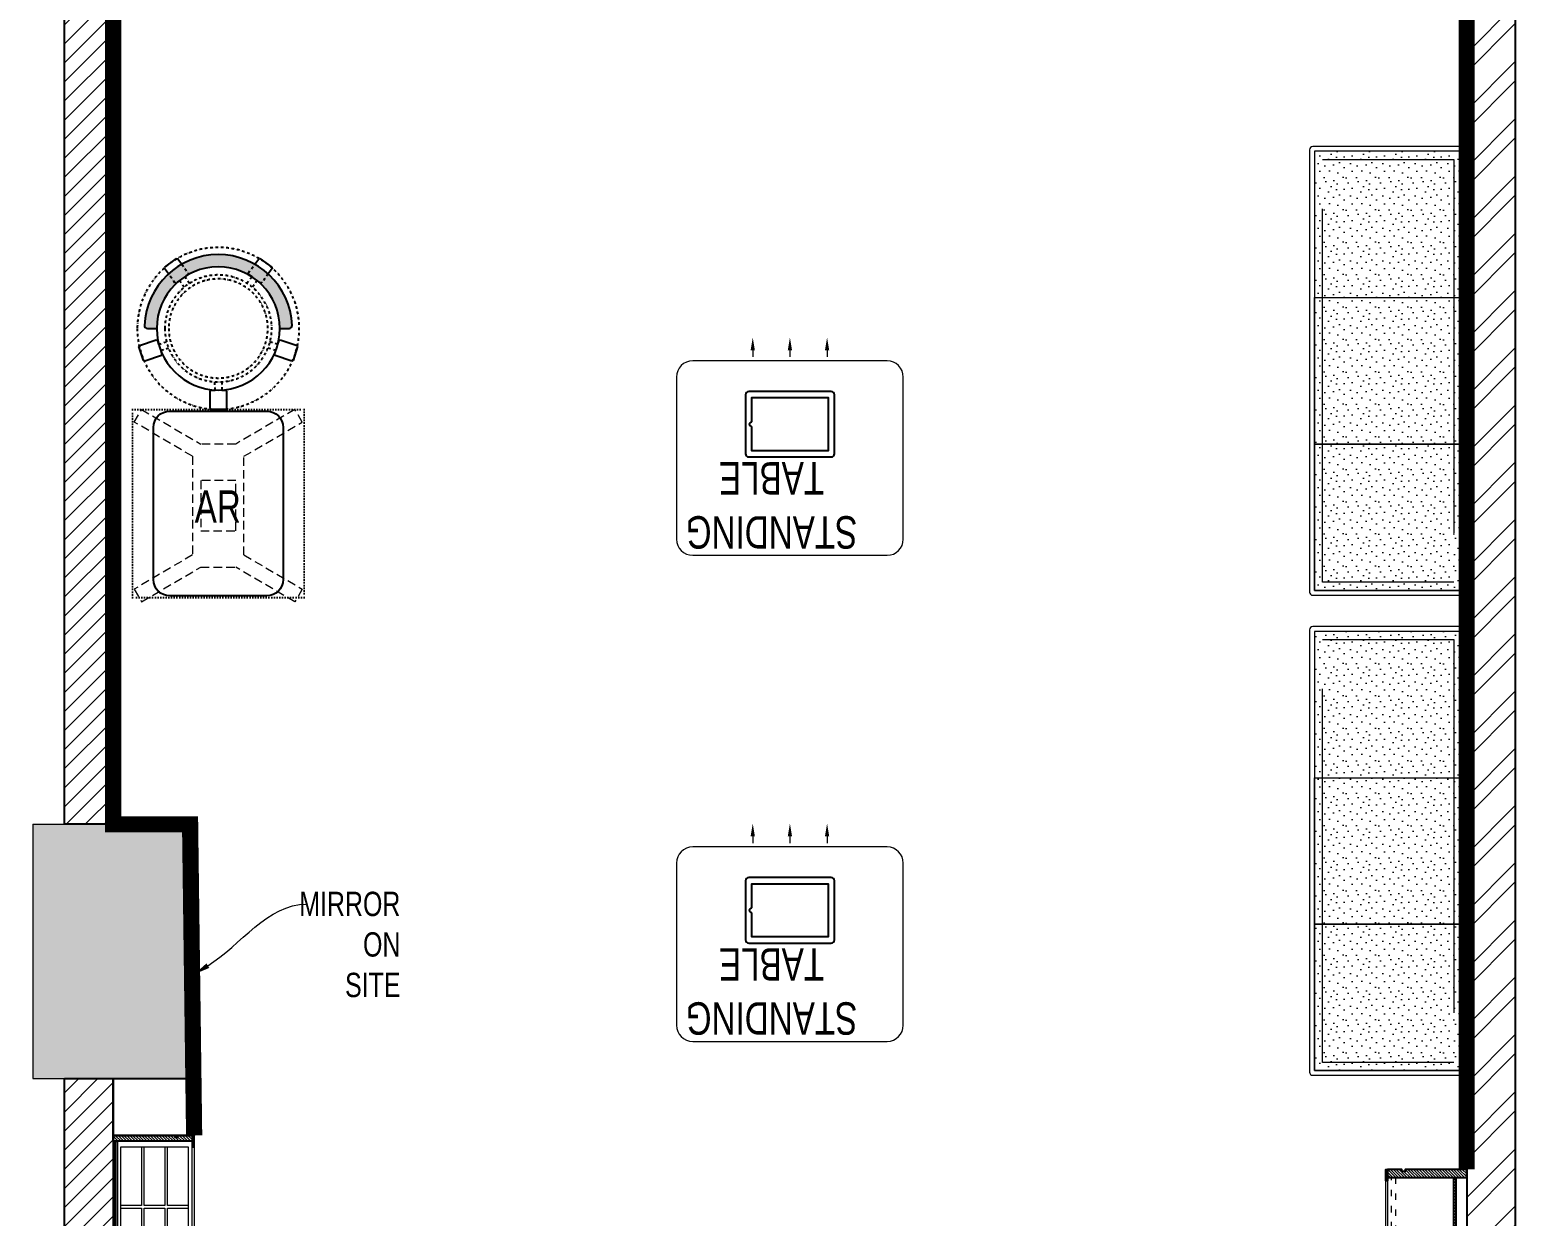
# Model space of a CAD drawing. Header units: feet. Extents: x 3504070 to 3509022, y -4902705 to -4880747.
# Drawn here: x 3504070 to 3508655, y -4891063 to -4887402 of the extents above; entities that cross this region are included whole.
import ezdxf
from ezdxf import colors
from ezdxf.entities.mleader import LeaderData, LeaderLine
from ezdxf.math import Vec2, Vec3

# ---------------------------------------------------------------- set-up
doc = ezdxf.new("R2010")
doc.units = ezdxf.units.FT
doc.header["$LTSCALE"] = 33
doc.header["$MEASUREMENT"] = 0
for name, pattern in [('ACAD_ISO03W100', [30, 12, -18]), ('DASHDOT2', [0.5, 0.25, -0.125, 0, -0.125]), ('DOT', [0.25, 0, -0.25]), ('HIDDEN2', [4.7624999999999975, 3.174999999999998, -1.587499999999999])]:
    doc.linetypes.add(name, pattern=pattern)
for name, color, linetype, lineweight in [('A-COL', 243, 'Continuous', 9), ('column hatch', 5, 'Continuous', 0), ('HATCH', 9, 'Continuous', 9), ('LENS-DIM', 252, 'Continuous', 5), ('LENS-HATCH', 251, 'Continuous', 5), ('LENS-PARTITION', 21, 'Continuous', 25), ('LENS-TEXT', 31, 'Continuous', 5), ('LK-FF&E FLOOR', 1, 'Continuous', 9), ('LK-FF&E WALL', 1, 'Continuous', 9), ('LK-MIRROR', 133, 'Continuous', 13), ('LN-ELEVATION-1', 81, 'Continuous', 25), ('LN-ELEVATION-2', 103, 'Continuous', 20), ('LN-ELEVATION-3', 125, 'Continuous', 18), ('LN-ELEVATION-4', 145, 'Continuous', 13), ('LN-ELEVATION-5', 167, 'Continuous', 5), ('LN-HATCH', 251, 'Continuous', 0)]:
    doc.layers.add(name, color=color, linetype=linetype, lineweight=lineweight)
doc.layers.add('A-WALL', color=1, linetype='Continuous')
doc.styles.add('LK TXT', font='GILC____.TTF', dxfattribs={"height": 100})
doc.styles.get("Standard").update_dxf_attribs({"font": 'GILC____.TTF'})
pattern_1 = [(45, (7858054.083674966, 3504049.203216764), (-4.490128060534575, 4.490128060534575), [])]
pattern_2 = [(45, (4209746.041545029, 1706864.740126446), (-4.490128060534575, 4.490128060534575), [])]
pattern_3 = [(45, (4210046.041545031, 1706864.740126446), (-4.490128060534575, 4.490128060534575), [])]

# ---------------------------------------------------------------- blocks, each defined once
blk = doc.blocks.new('A$Ce9e9bd8f')
at = {"layer": 'column hatch'}
h = blk.add_hatch(color=8, dxfattribs=at)
h.dxf.hatch_style = 1
h.paths.add_polyline_path([(222.5, -14228.59886029828), (-107.5, -14228.59886029828), (-107.5, -15013.59886029828), (222.5, -15013.59886029828)])
h.paths.add_polyline_path([(247.5, -10408.59886029828), (-82.5, -10408.59886029828), (-82.5, -11198.59886029828), (247.5, -11198.59886029828)])
h.paths.add_polyline_path([(387.5, -4048.598860298283), (-97.5, -4048.598860298283), (-97.5, -4833.598860298284), (387.5, -4833.598860298284), (387.5, -4363.598860298283)])
h.paths.add_polyline_path([(242.5, 3259.401139701717), (-92.5, 3259.401139701717), (-92.5, 2469.401139701717), (242.5, 2469.401139701717)])
h.paths.add_polyline_path([(242.5, 1301.401139701716), (242.5, 1621.401139701716), (-92.5, 1621.401139701716), (-92.5, 831.4011397017166), (242.5, 831.4011397017166)])
at = {"layer": 'LN-HATCH'}
h = blk.add_hatch(dxfattribs=at)
h.set_pattern_fill('ANSI32', color=256, scale=333, angle=180)
h.set_pattern_definition([(225, (-6862226.830571342, 5277480.60623261), (88.29995930067012, -88.29995930067015), []), (225, (-6862285.697210777, 5277480.60623261), (88.29995930067012, -88.29995930067015), [])])
h.paths.add_polyline_path([(122.5, -15013.59886029828), (-107.5, -15013.59886029828), (-107.5, -16869.59886029828), (122.5, -16869.59886029828)])
h.paths.add_polyline_path([(4477.5, 4731.401139701716), (0, 4731.401139701716), (0, 4581.401139701717), (150, 4581.401139701717), (4327.499999999999, 4581.401139701717), (4327.499999999999, -16869.59886029828), (4477.5, -16869.59886029828)])
h = blk.add_hatch(dxfattribs=at)
h.set_pattern_fill('ANSI31', color=256, scale=333, angle=180)
h.set_pattern_definition([(225, (-6862226.830571342, 5277480.60623261), (29.43331976689004, -29.43331976689005), [])])
h.paths.add_polyline_path([(150, -4833.598860298284), (0, -4833.598860298284), (0, -10408.59886029828), (150, -10408.59886029828)])
h.paths.add_polyline_path([(150, 831.4011397017166), (0, 831.4011397017166), (0, -4048.598860298283), (150, -4048.598860298283)])
h.paths.add_polyline_path([(150, 2469.401139701717), (0, 2469.401139701717), (0, 1621.401139701716), (150, 1621.401139701716)])
h.paths.add_polyline_path([(150, 4581.401139701717), (0, 4581.401139701717), (0, 3259.401139701717), (150, 3259.401139701717)])
at = {"layer": 'A-COL'}
for p, q in [((-97.5, -4048.598860298283), (387.5, -4048.598860298283)), ((-97.5, -4048.598860298283), (-97.5, -4833.598860298284)), ((387.5, -4833.598860298284), (387.5, -4048.598860298283)), ((-97.5, -4833.598860298284), (387.5, -4833.598860298284))]:
    blk.add_line(p, q, dxfattribs=at)
at = {"layer": 'A-WALL'}
blk.add_line((4327.499999999999, 4581.401139701717), (4327.499999999999, -16869.59886029828), dxfattribs=at)
blk.add_lwpolyline([(0, 4581.401139701717), (150, 4581.401139701717), (150, 3259.401139701717), (0, 3259.401139701717), (0, 4731.401139701716), (4477.5, 4731.401139701716), (4477.5, -16869.59886029828)], dxfattribs=at)
for points in [[(0, 831.4011397017166), (150, 831.4011397017166), (150, -4048.598860298283), (0, -4048.598860298283)], [(0, -4833.598860298284), (150, -4833.598860298284), (150, -10408.59886029828), (0, -10408.59886029828)]]:
    blk.add_lwpolyline(points, close=True, dxfattribs=at)
blk = doc.blocks.new('3 seater Bench 1385')
at = {"layer": 'LENS-HATCH', "lineweight": 0}
h = blk.add_hatch(dxfattribs=at)
h.set_pattern_fill('STIP1', color=177, scale=100, angle=269.9999999999999, pattern_type=2)
h.set_pattern_definition([(270, (6617025.245374651, -170439.1063060568), (100, -1.516e-13), [0, -100]), (270, (6617009.245374652, -170451.1063060568), (100, -1.516e-13), [0, -100]), (270, (6616985.245374652, -170446.1063060568), (100, -1.516e-13), [0, -100]), (270, (6616962.245374652, -170481.1063060568), (100, -1.516e-13), [0, -100]), (270, (6616998.245374652, -170478.1063060568), (100, -1.516e-13), [0, -100]), (270, (6617022.245374652, -170505.1063060568), (100, -1.516e-13), [0, -100]), (270, (6617029.245374651, -170470.1063060568), (100, -1.516e-13), [0, -100]), (270, (6616988.245374651, -170512.1063060568), (100, -1.516e-13), [0, -100]), (270, (6616956.245374652, -170507.1063060568), (100, -1.516e-13), [0, -100]), (270, (6616941.245374651, -170433.1063060568), (100, -1.516e-13), [0, -100]), (270, (6616961.245374652, -170451.1063060568), (100, -1.516e-13), [0, -100]), (270, (6616942.245374652, -170465.1063060568), (100, -1.516e-13), [0, -100]), (270, (6617006.245374652, -170526.1063060568), (100, -1.516e-13), [0, -100]), (270, (6616981.245374652, -170494.1063060568), (100, -1.516e-13), [0, -100]), (270, (6617014.245374652, -170486.1063060568), (100, -1.516e-13), [0, -100]), (270, (6617005.245374651, -170503.1063060568), (100, -1.516e-13), [0, -100]), (270, (6616978.245374651, -170467.1063060568), (100, -1.516e-13), [0, -100]), (270, (6617032.245374652, -170495.1063060568), (100, -1.516e-13), [0, -100]), (270, (6616973.245374651, -170526.1063060568), (100, -1.516e-13), [0, -100]), (270, (6616943.245374651, -170523.1063060568), (100, -1.516e-13), [0, -100])])
h.paths.add_polyline_path([(677.5000000004657, 227.5), (225.8333333334885, 227.5), (225.8333333334885, -227.5), (677.5000000004657, -227.5)])
h.paths.add_polyline_path([(-225.8333333334885, 227.5), (225.8333333334885, 227.5), (225.8333333334885, -227.5), (-225.8333333334885, -227.5)])
h.paths.add_polyline_path([(-677.5000000004657, 227.5), (-225.8333333334885, 227.5), (-225.8333333334885, -227.5), (-677.5000000004657, -227.5)])
at = {"layer": 'LN-ELEVATION-2', "ltscale": 0.5}
for points in [[(-677.5000000004657, 227.5), (-225.8333333334885, 227.5), (-225.8333333334885, -227.5), (-677.5000000004657, -227.5)], [(-225.8333333334885, 227.5), (225.8333333334885, 227.5), (225.8333333334885, -227.5), (-225.8333333334885, -227.5)], [(677.5000000004657, 227.5), (225.8333333334885, 227.5), (225.8333333334885, -227.5), (677.5000000004657, -227.5)]]:
    blk.add_lwpolyline(points, close=True, dxfattribs=at)
at = {"layer": 'LN-ELEVATION-5', "ltscale": 0.5}
blk.add_lwpolyline([(682.4999999995343, 242.5), (-682.5000000004655, 242.5, 0.4142135623730951), (-692.5000000004655, 232.5), (-692.5000000004655, -232.5, 0.4142135623730951), (-682.5000000004655, -242.5), (682.4999999995343, -242.5, 0.4142135623730951), (692.4999999995343, -232.5), (692.4999999995343, 232.5, 0.4142135623730951)], format="xyb", close=True, dxfattribs=at)
blk.add_lwpolyline([(677.4999999995343, 227.5), (-677.5000000004657, 227.5), (-677.5000000004657, -227.5), (677.4999999995343, -227.5)], close=True, dxfattribs=at)
at = {"layer": 'LN-ELEVATION-5', "linetype": 'HIDDEN2', "ltscale": 11}
blk.add_lwpolyline([(-652.5000000004657, 202.5), (652.5000000004657, 202.5), (652.5000000004657, -202.5), (-652.5000000004657, -202.5)], close=True, dxfattribs=at)
blk = doc.blocks.new('VC HD 1200')
at = {"layer": 'LN-HATCH', "ltscale": 0.5}
h = blk.add_hatch(dxfattribs=at)
h.set_pattern_fill('ANSI31', color=256, scale=2)
h.set_pattern_definition([(45, (3760859.752907088, 1795248.935917533), (-4.490128060534575, 4.490128060534575), [])])
h.paths.add_polyline_path([(-1200, 250), (-1200, 60), (-1194, 60), (-1194, 50), (-1200, 50), (-1200, 6), (-1182, 6), (-1182, 250)])
h = blk.add_hatch(dxfattribs=at)
h.set_pattern_fill('ANSI31', color=256, scale=2)
h.set_pattern_definition(pattern_1)
h.paths.add_polyline_path([(0, 250), (0, 60), (-6, 60), (-6, 50), (0, 50), (0, 6), (-18, 6), (-18, 250)])
h = blk.add_hatch(dxfattribs=at)
h.set_pattern_fill('ANSI31', color=256, scale=2)
h.set_pattern_definition([(45, (7858047.083674965, 3504049.203216764), (-4.490128060534575, 4.490128060534575), [])])
h.paths.add_polyline_path([(-1165, 6), (-1165, 0), (-1200, 0), (-1200, 6)])
h = blk.add_hatch(dxfattribs=at)
h.set_pattern_fill('ANSI31', color=256, scale=2)
h.set_pattern_definition(pattern_1)
h.paths.add_polyline_path([(-28, 6), (-28, 0), (0, 0), (0, 6)])
at = {"layer": 'LN-ELEVATION-1', "ltscale": 0.5}
for points in [[(-1200, 250), (-1200, 60), (-1194, 60), (-1194, 50), (-1200, 50), (-1200, 6), (-1182, 6), (-1182, 250)], [(-18, 238), (-1182, 238), (-1182, 244), (-18, 244)], [(0, 250), (0, 60), (-6, 60), (-6, 50), (0, 50), (0, 6), (-18, 6), (-18, 250)], [(-1165, 6), (-1165, 0), (-1200, 0), (-1200, 6)], [(-35, 6), (-35, 0), (0, 0), (0, 6)]]:
    blk.add_lwpolyline(points, close=True, dxfattribs=at)
at = {"layer": 'LN-ELEVATION-3', "ltscale": 0.5}
for p, q in [((-1182, 250), (-18, 250)), ((-1165, 6), (-35, 6)), ((-35, 0), (-1165, 0))]:
    blk.add_line(p, q, dxfattribs=at)
for points in [[(-1165.000000000465, 226), (-35, 226), (-35, 18), (-1165.000000000465, 18)], [(-1165.000000000465, 226), (-983.3333333334886, 226), (-983.3333333334886, 162), (-1165.000000000465, 162)], [(-975.3333333334886, 226), (-793.6666666665112, 226), (-793.6666666665112, 162), (-975.3333333334886, 162)], [(-785.6666666665112, 226), (-603.9999999995342, 226), (-603.9999999995342, 162), (-785.6666666665112, 162)], [(-595.9999999995342, 226), (-414.3333333325572, 226), (-414.3333333325572, 162), (-595.9999999995342, 162)], [(-406.3333333325572, 226), (-224.6666666655801, 226), (-224.6666666655801, 162), (-406.3333333325572, 162)], [(-216.6666666655801, 226), (-34.99999999860302, 226), (-34.99999999860302, 162), (-216.6666666655801, 162)], [(-1165.000000000465, 90), (-983.3333333334886, 90), (-983.3333333334886, 154), (-1165.000000000465, 154)], [(-975.3333333334886, 154), (-793.6666666665112, 154), (-793.6666666665112, 90), (-975.3333333334886, 90)], [(-785.6666666665112, 154), (-603.9999999995342, 154), (-603.9999999995342, 90), (-785.6666666665112, 90)], [(-595.9999999995342, 154), (-414.3333333325572, 154), (-414.3333333325572, 90), (-595.9999999995342, 90)], [(-406.3333333325572, 154), (-224.6666666655801, 154), (-224.6666666655801, 90), (-406.3333333325572, 90)], [(-216.6666666655801, 154), (-34.99999999860302, 154), (-34.99999999860302, 90), (-216.6666666655801, 90)], [(-1165.000000000465, 82), (-983.3333333334886, 82), (-983.3333333334886, 18), (-1165.000000000465, 18)], [(-975.3333333334886, 82), (-793.6666666665112, 82), (-793.6666666665112, 18), (-975.3333333334886, 18)], [(-785.6666666665112, 82), (-603.9999999995342, 82), (-603.9999999995342, 18), (-785.6666666665112, 18)], [(-595.9999999995342, 82), (-414.3333333325572, 82), (-414.3333333325572, 18), (-595.9999999995342, 18)], [(-406.3333333325572, 82), (-224.6666666655801, 82), (-224.6666666655801, 18), (-406.3333333325572, 18)], [(-216.6666666655801, 82), (-34.99999999860302, 82), (-34.99999999860302, 18), (-216.6666666655801, 18)]]:
    blk.add_lwpolyline(points, close=True, dxfattribs=at)
blk = doc.blocks.new('AR')
at = {"layer": 'LN-ELEVATION-2', "linetype": 'DOT', "lineweight": 25}
blk.add_lwpolyline([(0, 13.41378593863919), (530, 13.41378593863919), (530, 593.4137859386392), (0, 593.4137859386392)], close=True, dxfattribs=at)
at = {"layer": 'LN-ELEVATION-2', "lineweight": 25}
blk.add_lwpolyline([(465, 68.22063546301797), (465, 538.2206354630179, 0.4142135623730951), (415, 588.2206354630177), (115, 588.2206354630177, 0.4142135623730951), (65, 538.2206354630179), (65, 68.22063546301797, 0.4142135623730951), (115, 18.22063546301797), (415, 18.22063546301797, 0.4142135623730951)], format="xyb", close=True, dxfattribs=at)
at = {"layer": 'LN-ELEVATION-4', "linetype": 'HIDDEN2', "ltscale": 0.25}
for points in [[(185.8456009030342, 448.8780772723258), (5.888936847448348, 554.0078910568263), (28.48512306064368, 593.350836840691), (211.0874861851335, 486.6754184374586)], [(344.154399111867, 448.8780772762837), (524.1110631600021, 554.0078910947777), (501.5148769393563, 593.3508368753828), (318.9125138223171, 486.6754184374586)], [(211.0874861851335, 486.6754184376913), (318.9125138223171, 486.6754184376913)], [(185.8456009030342, 144.472759603057), (185.8456009030342, 448.8780772723258)], [(344.154399111867, 448.8780772762837), (344.154399111867, 144.4727595990989)], [(185.8456009030342, 144.472759603057), (5.888936847448348, 39.34294581855647), (28.48512306064368, 3.46917659e-08), (211.0874861851335, 106.6754184379242)], [(344.154399111867, 144.4727595990989), (524.1110631600021, 39.34294578060508), (501.5148769393563, 0), (318.9125138223171, 106.6754184379242)], [(318.9125138223171, 106.6754184376914), (211.0874861851335, 106.6754184376914)]]:
    blk.add_lwpolyline(points, dxfattribs=at)
blk.add_lwpolyline([(210.8456009030342, 373.9866790841333), (319.154399111867, 373.9866790841333), (319.154399111867, 219.3641577917151), (210.8456009030342, 219.3641577917151)], close=True, dxfattribs=at)
blk = doc.blocks.new('DR STOOL')
at = {"layer": 'HATCH'}
h = blk.add_hatch(dxfattribs=at)
h.set_pattern_fill('ANSI36', color=250, angle=-90.00000000000001)
h.set_pattern_definition([(315, (-227.8099174643867, 917.3997257252777), (6.173926083235043, -1.683798022700468), [7.9375, -1.587499999999999, 0, -1.587499999999999])])
edge = h.paths.add_edge_path()
edge.add_line((-190.0000000041909, 4.511094e-10), (-218.6899174675346, 4.511094e-10))
edge.add_arc((-218.6899174670689, 9.120000000388245), 9.119999999940092, 177.6119845363388, 269.9999999996136, ccw=False)
edge.add_arc((-1.8626451e-09, 3.565219e-10), 228.000000002257, 2.3880154632688004, 177.6119845367313, ccw=False)
edge.add_arc((218.6899174633436, 9.120000000497384), 9.120000000051716, -90.00000000034493, 2.3880154629299, ccw=False)
edge.add_line((218.6899174633436, 4.511094e-10), (190, 4.511094e-10))
edge.add_arc((-1.8626451e-09, 4.511094e-10), 190.000000001979, -1.27e-14, 180)
at = {"layer": 'LN-ELEVATION-1', "color": 1, "ltscale": 100}
for p, q in [((-165.2704676063731, 189.0243927398114), (-165.9069543029182, 185.0820035930228)), ((-165.9069543029182, 185.0820035930228), (-153.8003208162263, 168.3135803133482)), ((-128.6221585394814, 215.4841044476634), (-165.2704676063731, 189.0243927398114)), ((-124.7228340068832, 214.8545704018979), (-128.6221585394814, 215.4841044476634)), ((-112.6981821293011, 198.1996966340157), (-124.7228340068832, 214.8545704018979)), ((124.7553772013634, 214.9803744515593), (112.5488144652918, 198.2845540212292)), ((128.7014972954057, 215.5933048763618), (124.7553772013634, 214.9803744515593)), ((128.7014972954057, 215.5933048763618), (124.7553772013634, 214.9803744515593)), ((165.1911288509145, 188.915192311113), (128.7014972954057, 215.5933048763618)), ((165.1911288509145, 188.915192311113), (128.7014972954057, 215.5933048763618)), ((153.6734594982117, 168.4294150282658), (165.7973639420234, 185.0121775862135)), ((165.7973639420234, 185.0121775862135), (165.1911288509145, 188.915192311113)), ((165.7973639420234, 185.0121775862135), (165.1911288509145, 188.915192311113)), ((-191.2928382232785, -35.45407700946089), (-242.9550312487409, -52.24013893969095)), ((-187.9259491492994, -37.1695928365807), (-191.2928382232785, -35.45407700946089)), ((-184.1424400564283, -48.81403796559607), (-187.9259491492994, -37.1695928365807)), ((188.0651108901948, -36.96233201187715), (184.0504167033359, -49.19388854173303)), ((191.3981811110861, -35.27656588272658), (188.0651108901948, -36.96233201187715)), ((243.0100176925771, -52.21682526778022), (191.3981811110861, -35.27656588272658)), ((-242.9550312487409, -52.24013893969095), (-244.7482102331705, -55.75945052818861)), ((-244.7482102331705, -55.75945052818861), (-230.7800458371639, -98.74904560100549)), ((-227.2218665438704, -100.5620286722478), (-175.5596735184081, -83.7759667420105)), ((-173.8639617776498, -80.4479453730819), (-177.8421125086024, -68.2044548037811)), ((-175.5596735184081, -83.7759667420105), (-173.8639617776498, -80.4479453730819)), ((177.6922140880488, -68.56540505095472), (173.8739495249465, -80.1985000452405)), ((173.8739495249465, -80.1985000452405), (175.5794035866856, -83.5704969359358)), ((175.5794035866856, -83.5704969359358), (227.1912401677109, -100.5107563209894)), ((230.715890809428, -98.7280946081737), (244.8123673382215, -55.78040257930116)), ((244.8123673382215, -55.78040257930116), (243.0100176925771, -52.21682526778022)), ((-230.7800458371639, -98.74904560100549), (-227.2218665438704, -100.5620286722478)), ((227.1912401677109, -100.5107563209894), (230.715890809428, -98.7280946081737)), ((-22.72193054761737, -190.2142363802995), (-25.39390889601782, -192.886214728569)), ((-25.39390889601782, -192.886214728569), (-25.39390889601782, -247.2070584567482)), ((-10.47823652112856, -190.2142363802995), (-22.72193054761737, -190.2142363802995)), ((22.78362171910703, -190.2142363802995), (9.910054048988968, -190.2142363802995)), ((25.42475448176265, -192.8553691428751), (22.78362171910703, -190.2142363802995)), ((25.42475448176265, -247.1762128710543), (25.42475448176265, -192.8553691428751)), ((-25.39390889601782, -247.2070584567482), (-22.60096735274419, -250)), ((-22.60096735274419, -250), (22.60096735274419, -250)), ((22.60096735274419, -250), (25.42475448176265, -247.1762128710543))]:
    blk.add_line(p, q, dxfattribs=at)
at = {"layer": 'LN-ELEVATION-1', "linetype": 'DASHDOT2'}
for p, q in [((-92.92521573789418, 170.8129362839827), (-112.6981821293011, 198.1996966340157)), ((112.5488144652918, 198.2845540212292), (92.69529851106927, 171.1294289919315)), ((-153.8003208162263, 168.3135803133482), (-134.1093360339291, 141.0403694751003)), ((-134.1093360339291, 141.0403694751003), (-130.4219571123831, 140.4450534014686)), ((-130.4219571123831, 140.4450534014686), (-119.9844727469608, 147.9808124662595)), ((-119.9844727469608, 147.9808124662595), (-105.3687285655178, 126.9741353208374)), ((-103.4542870586738, 159.9154408004979), (-93.52748446213081, 167.0824927485227)), ((-88.15393704269081, 139.4771787207864), (-103.4542870586738, 159.9154408004979)), ((-93.52748446213081, 167.0824927485227), (-92.92521573789418, 170.8129362839827)), ((103.6608748426661, 159.8406005539291), (88.19885099539533, 139.4487815762331)), ((92.69529851106927, 171.1294289919315), (93.26858203159645, 167.4385604566923)), ((93.26858203159645, 167.4385604566923), (103.6608748426661, 159.8406005539291)), ((105.4096150295809, 126.94019481352), (120.1194891873747, 147.8074627162714)), ((120.1194891873747, 147.8074627162714), (130.0033113472163, 140.5812532722048)), ((130.0033113472163, 140.5812532722048), (133.7372852512635, 141.1612321265929)), ((133.7372852512635, 141.1612321265929), (153.6734594982117, 168.4294150282658)), ((-159.954806596972, -40.49024384317454), (-184.1424400564283, -48.81403796559607)), ((184.0504167033359, -49.19388854173303), (159.8786162491887, -40.79004861696012)), ((-177.8421125086024, -68.2044548037811), (-153.4148110738024, -60.73628028803068)), ((153.3006618716754, -61.02382378749462), (177.6922140880488, -68.56540505095472)), ((-10.92024635523557, -164.6382343793375), (-10.47823652112856, -190.2142363802995)), ((9.910054048988968, -190.2142363802995), (10.35584833659231, -164.674698740353))]:
    blk.add_line(p, q, dxfattribs=at)
at = {"layer": 'LN-ELEVATION-1', "color": 1, "ltscale": 100}
blk.add_lwpolyline([(-190.0000000023283, 0), (-218.6899174656719, 0, -0.4264743413925903), (-227.8019973598421, 9.5, -0.959166304662544), (227.8019973593764, 9.5, -0.4264743413925903), (218.6899174647406, 0), (190.0000000013969, 0)], format="xyb", dxfattribs=at)
at = {"layer": 'LN-ELEVATION-1', "linetype": 'DASHDOT2'}
for radius in [250, 165, 153]:
    blk.add_circle((0, 0), radius, dxfattribs=at)
at = {"layer": 'LN-ELEVATION-1', "color": 1, "ltscale": 100}
blk.add_circle((0, 0), 190, dxfattribs=at)
blk = doc.blocks.new('CLENS 900')
at = {"layer": 'LN-HATCH', "ltscale": 0.5}
h = blk.add_hatch(dxfattribs=at)
h.set_pattern_fill('ANSI31', color=256, scale=50)
h.set_pattern_definition([(45, (911.7948143622632, 249.9999999999854), (-4.419417382415921, 4.419417382415921), [])])
h.paths.add_polyline_path([(0, 250), (0, 60), (6, 60), (6, 50), (0, 50), (0, 6), (25, 6), (25, 250)])
h = blk.add_hatch(dxfattribs=at)
h.set_pattern_fill('ANSI31', color=256, scale=2)
h.set_pattern_definition(pattern_2)
h.paths.add_polyline_path([(900, 250), (900, 60), (894, 60), (894, 50), (900, 50), (900, 6), (875, 6), (875, 250)])
h = blk.add_hatch(dxfattribs=at)
h.set_pattern_fill('ANSI31', color=256, scale=2)
h.set_pattern_definition(pattern_3)
h.paths.add_polyline_path([(875.0000000000146, 209.9999999999854), (25, 210), (25, 216), (875.0000000000146, 215.9999999999854)])
h = blk.add_hatch(dxfattribs=at)
h.set_pattern_fill('ANSI31', color=256, scale=2)
h.set_pattern_definition(pattern_3)
h.paths.add_polyline_path([(35, 6), (35, 0), (0, 0), (0, 6)])
h = blk.add_hatch(dxfattribs=at)
h.set_pattern_fill('ANSI31', color=256, scale=2)
h.set_pattern_definition(pattern_2)
h.paths.add_polyline_path([(865, 6), (865, 0), (900, 0), (900, 6)])
at = {"layer": 'LN-ELEVATION-1', "ltscale": 0.5}
for points in [[(0, 250), (0, 60), (6, 60), (6, 50), (0, 50), (0, 6), (25, 6), (25, 250)], [(900, 250), (900, 60), (894, 60), (894, 50), (900, 50), (900, 6), (875, 6), (875, 250)], [(875, 210), (25, 210), (25, 216), (875, 216)], [(35, 6), (35, 0), (0, 0), (0, 6)], [(865, 6), (865, 0), (900, 0), (900, 6)]]:
    blk.add_lwpolyline(points, close=True, dxfattribs=at)
at = {"layer": 'LN-ELEVATION-3', "ltscale": 0.5}
for p, q in [((25, 250), (875, 250)), ((35, 6), (865, 6)), ((865, 0), (35, 0))]:
    blk.add_line(p, q, dxfattribs=at)
at = {"layer": 'LN-ELEVATION-4', "linetype": 'ACAD_ISO03W100', "ltscale": 0.05}
blk.add_lwpolyline([(25, 30), (875, 30), (875, 18), (25, 18)], close=True, dxfattribs=at)
blk = doc.blocks.new('Standing Table 700X600')
at = {"layer": 'LN-ELEVATION-1', "linetype": 'ByBlock', "lineweight": -2}
for p, q in [((-114.7243699021637, -32.29984612949194), (-114.7243699021637, -12)), ((0, -32.29984612949194), (0, -12)), ((114.7243699021637, -32.29984612949194), (114.7243699021637, -12))]:
    blk.add_line(p, q, dxfattribs=at)
at = {"layer": 'LN-ELEVATION-1'}
for points in [[(-127.25, 94.49999999997087), (126.75, 94.49999999997087, 0.4142135623713902), (136.75, 104.4999999999709), (136.75, 286.4999999999709, 0.4142135623713902), (126.75, 296.4999999999709), (-127.25, 296.4999999999709, 0.4142135623713902), (-137.25, 286.4999999999709), (-137.25, 104.4999999999709, 0.4142135623713902)], [(117.25, 185.9606079858495), (117.25, 113.5), (-117.75, 113.5), (-117.75, 277.5), (117.25, 277.5), (117.25, 205.0393920141796, 0.3275382217372251), (118.6499999994412, 203.1315136115008, -0.733799385757267), (118.6500000001397, 187.868486388732, 0.3275382217372252)]]:
    blk.add_lwpolyline(points, format="xyb", close=True, dxfattribs=at)
at = {"layer": 'LN-ELEVATION-1', "linetype": 'ByBlock', "lineweight": -2}
for points in [[(-108.0577032342553, -32.29984612949194), (-121.3910365682095, -32.29984612949194), (-114.7243699021637, -72.29984612949193)], [(6.666666666977107, -32.29984612949194), (-6.666666666045784, -32.29984612949194), (0, -72.29984612949193)], [(121.3910365691408, -32.29984612949194), (108.0577032361179, -32.29984612949194), (114.7243699021637, -72.29984612949193)]]:
    blk.add_solid(points, dxfattribs=at)
at = {"layer": 'LN-ELEVATION-2'}
blk.add_lwpolyline([(-300, 0), (300, 0, 0.4142135623725836), (350, 50), (350, 550, 0.4142135623725836), (300, 600), (-300, 600, 0.4142135623725837), (-350, 550), (-350, 50, 0.4142135623725836)], format="xyb", close=True, dxfattribs=at)
at = {"layer": 'LENS-TEXT', "color": 7, "linetype": 'Continuous', "ltscale": 3, "insert": (56.76527249882929, 445.9141869283921), "char_height": 100, "width": 783.9636358173434, "attachment_point": 5, "style": 'LK TXT'}
blk.add_mtext('STANDING TABLE', dxfattribs=at)

msp = doc.modelspace()

# ---------------------------------------------------------------- linework, layer by layer
at = {"layer": 'LENS-PARTITION'}
msp.add_lwpolyline([(3504577.274950437, -4889853.737150933), (3504577.274950437, -4890813.737150933), (3504327.274950437, -4890813.737150933), (3504327.274950437, -4890638.737150934), (3504564.774950437, -4890638.737150934), (3504564.774950437, -4889853.737150933), (3504577.274950437, -4889853.737150933)], dxfattribs=at)
at = {"layer": 'LK-MIRROR', "linetype": 'ACAD_ISO03W100', "ltscale": 0.05, "const_width": 50}
for points in [[(3504327.274950437, -4887223.737150934), (3504327.274950437, -4889853.737150933), (3504564.774950437, -4889853.737150933), (3504577.274950437, -4890813.737150933)], [(3508504.774950437, -4887223.737150934), (3508504.774950437, -4890918.737150935)]]:
    msp.add_lwpolyline(points, dxfattribs=at)

# ---------------------------------------------------------------- block references
at = {"layer": 'LENS-DIM', "color": 2}
msp.add_blockref('A$Ce9e9bd8f', (3504177.274950437, -4885805.138290635), dxfattribs=at)
at = {"layer": 'LK-FF&E FLOOR'}
for name, p, rotation in [('3 seater Bench 1385', (3508262.274950437, -4888454.556206771), 90), ('Standing Table 700X600', (3506416.024950437, -4888423.737150934), 180), ('3 seater Bench 1385', (3508262.274950437, -4889935.878785287), 90), ('Standing Table 700X600', (3506416.024950437, -4889923.737150935), 180)]:
    msp.add_blockref(name, p, dxfattribs=dict(at, rotation=rotation))
at = {"layer": 'LK-FF&E FLOOR', "xscale": -1}
for name, p in [('DR STOOL', (3504651.779807075, -4888323.737150932)), ('AR', (3504916.779807075, -4889167.150936871))]:
    msp.add_blockref(name, p, dxfattribs=at)
at = {"layer": 'LK-FF&E WALL'}
for name, p, rotation in [('VC HD 1200', (3504577.274950437, -4890813.737150933), 90.00000000000003), ('CLENS 900', (3508254.774950438, -4890918.737150935), 270)]:
    msp.add_blockref(name, p, dxfattribs=dict(at, rotation=rotation))

# ---------------------------------------------------------------- texts
at = {"layer": 'LENS-TEXT', "color": 0, "linetype": 'Continuous', "ltscale": 3, "insert": (3504650.122770169, -4888873.22159499), "char_height": 100, "attachment_point": 5, "style": 'LK TXT'}
msp.add_mtext_dynamic_manual_height_columns('AR', width=237.4408088319178, gutter_width=12.5, heights=[0], dxfattribs=at)

# ---------------------------------------------------------------- leaders
at = {"layer": 'LENS-TEXT', "color": 0, "linetype": 'Continuous', "ltscale": 3}
ml = msp.add_multileader_mtext('Standard', dxfattribs=at)
ml.set_content('\\pxqr,t3;{\\C0;MIRROR ON SITE}', color=1)
ml.set_leader_properties(color=256, linetype='ByLayer', lineweight=-1)
ml.build(insert=Vec2(0, 0))
ml.multileader.update_dxf_attribs({"leader_type": 2, "dogleg_length": 0.36, "arrow_head_size": 50})
ctx = ml.context
ctx.base_point, ctx.char_height, ctx.arrow_head_size, ctx.landing_gap_size, ctx.plane_origin, ctx.plane_x_axis, ctx.plane_y_axis = Vec3(3504924.066382255, -4890100.155101295), 75, 50, 0.09, Vec3(3511371.447349179, -4888468.570746416), Vec3(0.9999993982722358, 0.0010970210418018), Vec3(-0.0010970210418018, 0.9999993982722358)
notes = []
notes.append((ctx, [(1, (1, 1, 0), (3504923.706382472, -4890100.155496223), (0.9999993982722358, 0.0010970210418018), 0.3600000000000003, [(1, [(3504577.274950437, -4890316.577187342)], 0, [])])]))
ctx.mtext.insert, ctx.mtext.text_direction, ctx.mtext.rotation, ctx.mtext.width, ctx.mtext.flow_direction = Vec3(3504924.114705764, -4890062.164473097), Vec3(0.9999993982722358, 0.0010970210418018), 0.0010970212618378, 289.5442082885826, 5
for ctx, leaders in notes:
    for number, flags, end, landing, length, lines in leaders:
        leader = LeaderData()
        leader.index, (leader.has_last_leader_line, leader.has_dogleg_vector, leader.attachment_direction) = number, flags
        leader.last_leader_point, leader.dogleg_vector, leader.dogleg_length = Vec3(end), Vec3(landing), length
        for number, points, colour, breaks in lines:
            line = LeaderLine()
            line.index, line.vertices, line.color, line.breaks = number, Vec3.list(points), colors.encode_raw_color(colour), breaks
            leader.lines.append(line)
        ctx.leaders.append(leader)

doc.saveas('drawing.dxf')
